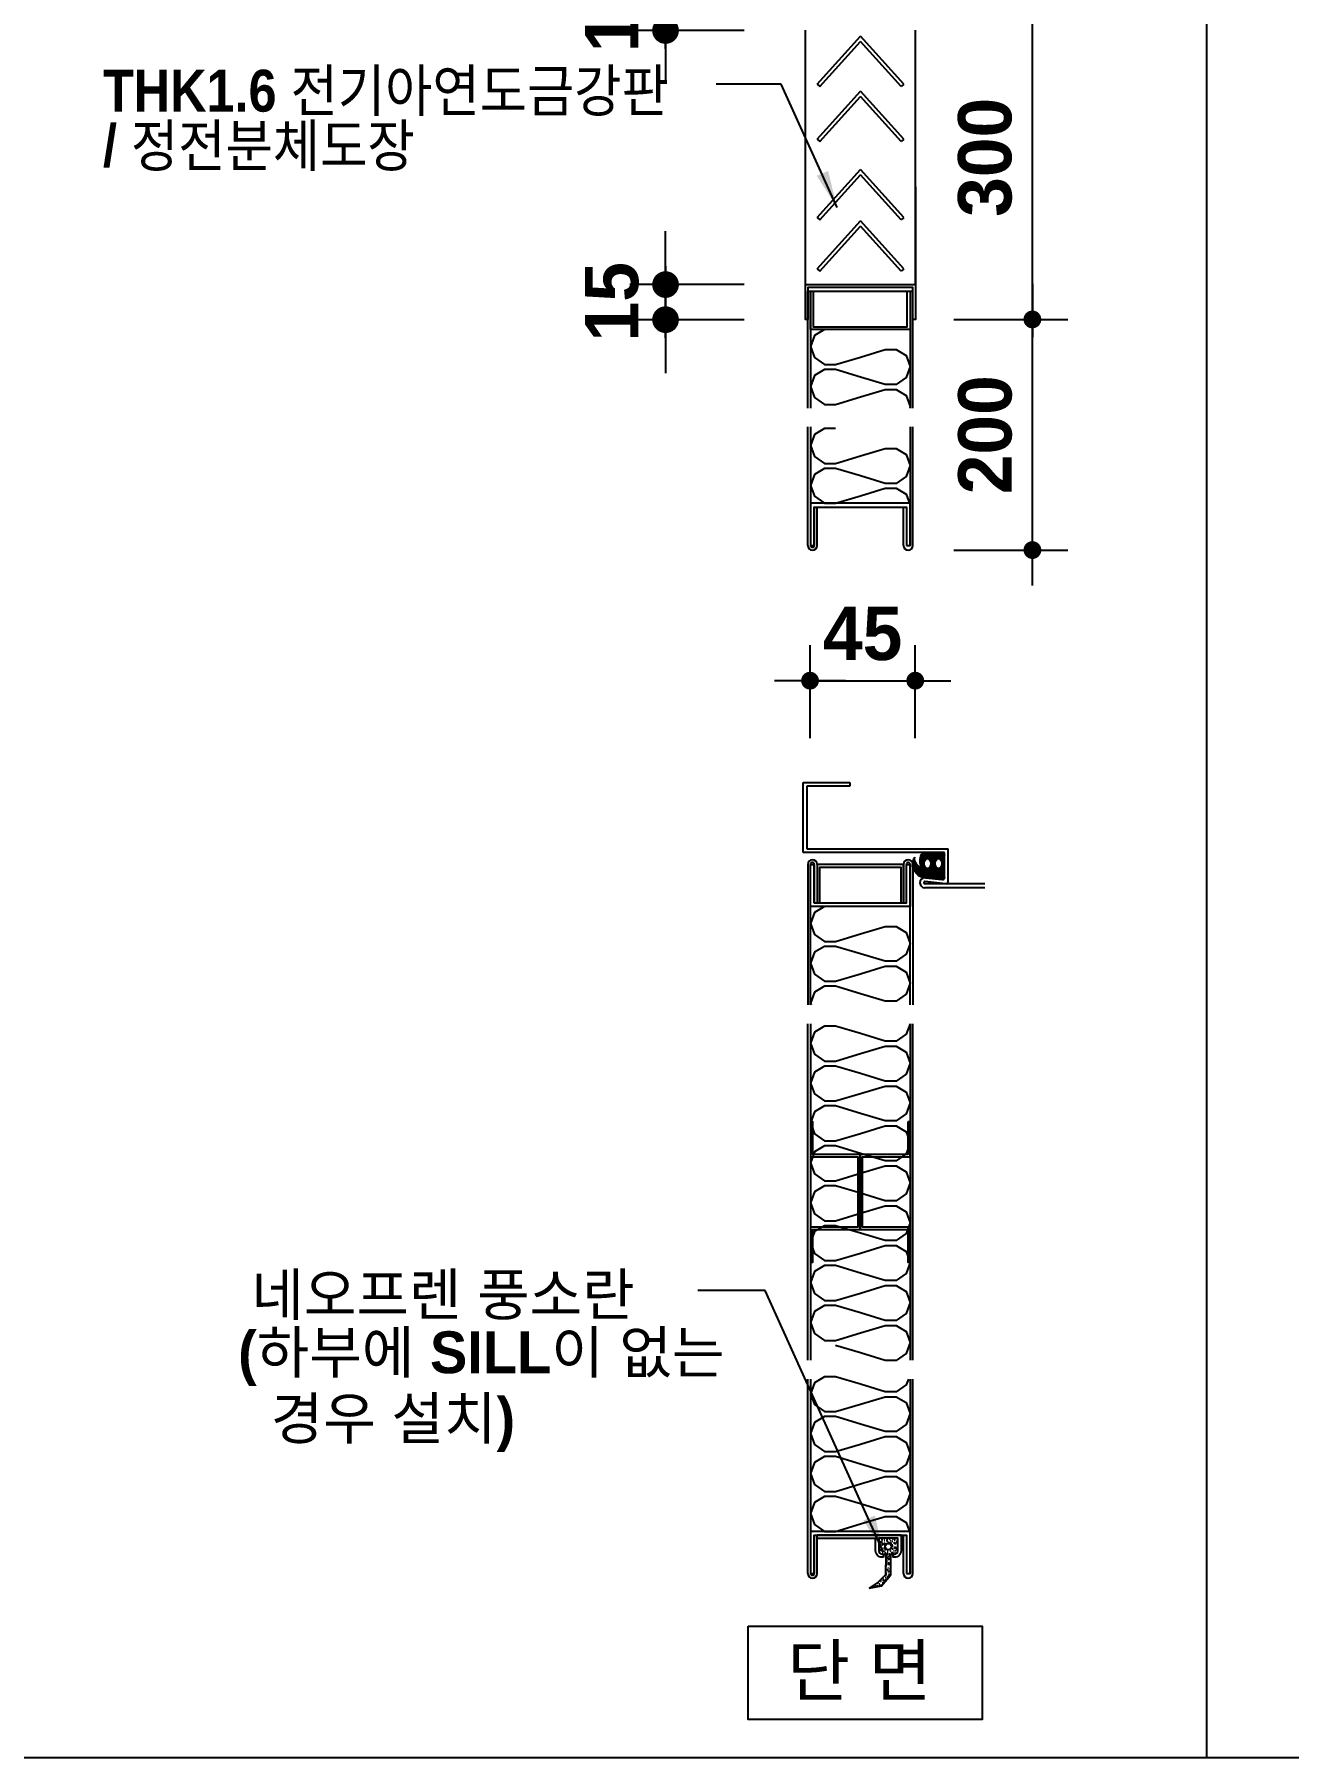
# Model space of a CAD drawing. Extents: x 2158 to 80698, y 2200 to 50885.
# Drawn here: x 49639 to 56687, y 2200 to 11884 of the extents above; entities that cross this region are included whole.
import ezdxf

# ---------------------------------------------------------------- set-up
doc = ezdxf.new("R2010")
doc.units = 0
doc.header["$LTSCALE"] = 300
doc.header["$MEASUREMENT"] = 0
doc.header["$PDSIZE"] = -2
doc.layers.get('0').update_dxf_attribs({"linetype": 'CONTINUOUS'})
doc.layers.get('Defpoints').update_dxf_attribs({"color": 143, "linetype": 'CONTINUOUS'})
for name, color, linetype in [('A-ANNO-GRA1', 7, 'CONTINUOUS'), ('A-ANNO-LEAD', 4, 'CONTINUOUS'), ('A-ANNO-TEXT1', 7, 'CONTINUOUS'), ('A-DWXM-DOOR', 4, 'CONTINUOUS'), ('A-ELEV-LIN3', 8, 'CONTINUOUS'), ('A-ST-AXIS-BUB', 7, 'CONTINUOUS'), ('A-ST-AXIS-DIM', 7, 'CONTINUOUS'), ('A-XXXX-INSL1', 15, 'CONTINUOUS'), ('A-XXXX-STL', 3, 'CONTINUOUS'), ('ELEV1', 7, 'CONTINUOUS'), ('FIN2', 6, 'CONTINUOUS')]:
    doc.layers.add(name, color=color, linetype=linetype)
doc.styles.add('2020음성 1차', font='나눔고딕Bold.ttf')
doc.dimstyles.new('CDIM', dxfattribs={"dimscale": 100, "dimtxt": 3, "dimasz": 1, "dimexe": 2, "dimexo": 1, "dimgap": 1, "dimtad": 1, "dimdec": 0, "dimrnd": 0.5, "dimzin": 0, "dimdsep": 32, "dimtxsty": '2020음성 1차', "dimblk1": '_CIDOT', "dimblk2": '_CIDOT', "dimsah": 1, "dimcen": 5.5, "dimclrd": 2, "dimclre": 2, "dimclrt": 7, "dimadec": 0, "dimazin": 0, "dimtfac": 1, "dimtdec": 0, "dimtix": 1, "dimtmove": 2, "dimatfit": 1, "dimldrblk": 'DOT', "dimfxl": 1, "dimtolj": 1, "dimtzin": 0, "dimlwd": -1, "dimarcsym": 0})

# ---------------------------------------------------------------- blocks, each defined once
blk = doc.blocks.new('_CIDOT')
at = {"color": 0, "linetype": 'ByBlock'}
blk.add_line((2, 0), (-1, 0), dxfattribs=at)
at = {"color": 0, "linetype": 'ByBlock', "const_width": 0.5}
blk.add_lwpolyline([(-0.25, 0, 1), (0.25, 0, 1)], format="xyb", close=True, dxfattribs=at)
blk = doc.blocks.new('*D11')
at = {"layer": 'A-ST-AXIS-DIM'}
for p, q in [((53186.1, 12253.7), (53186.1, 12403.7)), ((53186.1, 11906.6), (53186.1, 12103.7)), ((53186.1, 11756.6), (53186.1, 11606.6))]:
    blk.add_line(p, q, dxfattribs=at)
at = {"layer": 'A-ST-AXIS-DIM', "lineweight": -2}
for p, q in [((53628.5, 12103.7), (52986.1, 12103.7)), ((53628.5, 11906.6), (52986.1, 11906.6))]:
    blk.add_line(p, q, dxfattribs=at)
at = {"layer": 'Defpoints', "color": 0}
for p in [(53186.1, 12103.7), (53728.5, 12103.7), (53728.5, 11906.6)]:
    blk.add_point(p, dxfattribs=at)
at = {"layer": 'A-ST-AXIS-DIM', "linetype": 'ByBlock', "xscale": 150, "yscale": 150, "zscale": 150}
for p, rotation in [((53186.1, 12103.7), 270), ((53186.1, 11906.6), 90)]:
    blk.add_blockref('_CIDOT', p, dxfattribs=dict(at, rotation=rotation))
at = {"layer": 'A-ST-AXIS-DIM', "color": 3, "ltscale": 10, "insert": (52884.9, 12007.5), "char_height": 300, "attachment_point": 5, "rotation": 90, "style": '2020음성 1차'}
blk.add_mtext('\\A1;15', dxfattribs=at)
blk = doc.blocks.new('_Dot')
at = {"color": 0, "lineweight": -2}
blk.add_line((-0.5, 0), (-1, 0), dxfattribs=at)
at = {"color": 0, "const_width": 0.5}
blk.add_lwpolyline([(-0.25, 0, 1), (0.25, 0, 1)], format="xyb", close=True, dxfattribs=at)
blk = doc.blocks.new('*D12')
at = {"layer": 'A-ST-AXIS-DIM'}
for p, q in [((53186.1, 10628.6), (53186.1, 10778.6)), ((53186.1, 10281.4), (53186.1, 10478.6)), ((53186.1, 10131.4), (53186.1, 9981.4))]:
    blk.add_line(p, q, dxfattribs=at)
at = {"layer": 'A-ST-AXIS-DIM', "lineweight": -2}
for p, q in [((53628.5, 10478.6), (52986.1, 10478.6)), ((53628.5, 10281.4), (52986.1, 10281.4))]:
    blk.add_line(p, q, dxfattribs=at)
at = {"layer": 'Defpoints', "color": 0}
for p in [(53186.1, 10478.6), (53728.5, 10478.6), (53728.5, 10281.4)]:
    blk.add_point(p, dxfattribs=at)
at = {"layer": 'A-ST-AXIS-DIM', "linetype": 'ByBlock', "xscale": 150, "yscale": 150, "zscale": 150}
for p, rotation in [((53186.1, 10478.6), 270), ((53186.1, 10281.4), 90)]:
    blk.add_blockref('_CIDOT', p, dxfattribs=dict(at, rotation=rotation))
at = {"layer": 'A-ST-AXIS-DIM', "color": 3, "ltscale": 10, "insert": (52884.9, 10382.3), "char_height": 300, "attachment_point": 5, "rotation": 90, "style": '2020음성 1차'}
blk.add_mtext('\\A1;15', dxfattribs=at)
blk = doc.blocks.new('*D13')
at = {"layer": 'A-ST-AXIS-DIM', "lineweight": -2}
for p, q in [((54805.6, 12105.1), (55447.9, 12105.1)), ((54805.6, 10282.7), (55447.9, 10282.7))]:
    blk.add_line(p, q, dxfattribs=at)
at = {"layer": 'A-ST-AXIS-DIM'}
blk.add_line((55247.9, 10382.7), (55247.9, 12005.1), dxfattribs=at)
at = {"layer": 'Defpoints', "color": 0}
for p in [(54705.6, 12105.1), (55247.9, 12105.1), (54705.6, 10282.7)]:
    blk.add_point(p, dxfattribs=at)
at = {"layer": 'A-ST-AXIS-DIM', "linetype": 'ByBlock', "xscale": 100, "yscale": 100, "zscale": 100}
for p, rotation in [((55247.9, 12105.1), 90), ((55247.9, 10282.7), 270)]:
    blk.add_blockref('_CIDOT', p, dxfattribs=dict(at, rotation=rotation))
at = {"layer": 'A-ST-AXIS-DIM', "color": 3, "ltscale": 10, "insert": (54982.4, 11193.9), "char_height": 300, "attachment_point": 5, "rotation": 90, "style": '2020음성 1차'}
blk.add_mtext('\\A1;300', dxfattribs=at)
blk = doc.blocks.new('*D14')
at = {"layer": 'A-ST-AXIS-DIM', "lineweight": -2}
for p, q in [((54805.6, 10282.7), (55447.9, 10282.7)), ((54805.6, 8986.5), (55447.9, 8986.5))]:
    blk.add_line(p, q, dxfattribs=at)
at = {"layer": 'A-ST-AXIS-DIM'}
blk.add_line((55247.9, 9086.5), (55247.9, 10182.7), dxfattribs=at)
at = {"layer": 'Defpoints', "color": 0}
for p in [(54705.6, 10282.7), (55247.9, 10282.7), (54705.6, 8986.5)]:
    blk.add_point(p, dxfattribs=at)
at = {"layer": 'A-ST-AXIS-DIM', "linetype": 'ByBlock', "xscale": 100, "yscale": 100, "zscale": 100}
for p, rotation in [((55247.9, 10282.7), 90), ((55247.9, 8986.5), 270)]:
    blk.add_blockref('_CIDOT', p, dxfattribs=dict(at, rotation=rotation))
at = {"layer": 'A-ST-AXIS-DIM', "color": 3, "ltscale": 10, "insert": (54983, 9634.6), "char_height": 300, "attachment_point": 5, "rotation": 90, "style": '2020음성 1차'}
blk.add_mtext('\\A1;200', dxfattribs=at)
blk = doc.blocks.new('*D10')
at = {"layer": 'A-ST-AXIS-DIM', "lineweight": -2}
for p, q in [((53998.2, 7929.4), (53998.2, 8452.4)), ((54589.6, 7929.4), (54589.6, 8452.4))]:
    blk.add_line(p, q, dxfattribs=at)
at = {"layer": 'A-ST-AXIS-DIM'}
for p, q in [((53898.2, 8252.4), (53798.2, 8252.4)), ((53998.2, 8252.4), (54589.6, 8252.4)), ((54689.6, 8252.4), (54789.6, 8252.4))]:
    blk.add_line(p, q, dxfattribs=at)
at = {"layer": 'Defpoints', "color": 0}
for p in [(54589.6, 8252.4), (53998.2, 7829.4), (54589.6, 7829.4)]:
    blk.add_point(p, dxfattribs=at)
at = {"layer": 'A-ST-AXIS-DIM', "linetype": 'ByBlock', "xscale": 100, "yscale": 100, "zscale": 100}
blk.add_blockref('_CIDOT', (53998.2, 8252.4), dxfattribs=at)
at = {"layer": 'A-ST-AXIS-DIM', "linetype": 'ByBlock', "xscale": 100, "yscale": 100, "zscale": 100, "rotation": 180}
blk.add_blockref('_CIDOT', (54589.6, 8252.4), dxfattribs=at)
at = {"layer": 'A-ST-AXIS-DIM', "color": 3, "ltscale": 10, "insert": (54293.9, 8516.1), "char_height": 300, "attachment_point": 5, "style": '2020음성 1차'}
blk.add_mtext('\\A1;45', dxfattribs=at)
blk = doc.blocks.new('GASKET')
h = blk.add_hatch()
h.set_pattern_fill('ANSI37', color=256, scale=50, style=0)
h.set_pattern_definition([(315, (-150937.963, 13942.2266), (-4.64038825, -4.64038825), []), (225, (-150937.963, 13942.2266), (-4.64038825, 4.64038825), [])])
h.paths.add_polyline_path([(98.8, -68.6, 0.470403), (133, 22.9, -0.379165), (98.8, -25.1, 0.267404), (102, 35.6, 0.292763), (92.5, 41.7), (9.6, 41.7, 0.414214), (-0.9, 31.2), (-0.9, -66.9, 0.443543), (10.6, -77.3)])
edge = h.paths.add_edge_path(flags=16)
edge.add_ellipse((75.7, -5.9), major_axis=(0, 22.8), ratio=0.667106, start_angle=0, end_angle=360, ccw=False)
edge = h.paths.add_edge_path(flags=16)
edge.add_ellipse((25.7, -5.9), major_axis=(0, 22.8), ratio=0.667106, start_angle=0, end_angle=360, ccw=False)
for p, q in [((-0.9, -66.9), (-0.9, 31.2)), ((9.6, 41.7), (92.5, 41.7)), ((98.8, -68.6), (10.6, -77.3))]:
    blk.add_line(p, q)
for centre, radius, start, end in [((9.6, 31.2), 10.5, 90, 180), ((92.5, 31.2), 10.5, 24.72761, 90), ((47.7, 8), 60.9, 327.06573, 26.94921), ((88.8, 18.1), 44.4, 283.02722, 6.08701), ((78.1, -8.7), 63.3, 289.12223, 29.89191), ((9.6, -66.9), 10.5, 180, 275.67742)]:
    blk.add_arc(centre, radius, start, end)
at = {"extrusion": (0, 0, -1)}
for centre in [(25.7, -5.9), (75.7, -5.9)]:
    blk.add_ellipse(centre, major_axis=(0, 22.8), ratio=0.667106, start_param=3.141593, end_param=9.424778, dxfattribs=at)

msp = doc.modelspace()

# ---------------------------------------------------------------- hatches: boundary and pattern name
at = {"layer": 'A-ST-AXIS-BUB'}
h = msp.add_hatch(dxfattribs=at)
h.set_pattern_fill('AR-SAND', color=256, scale=11.106258, style=0)
h.set_pattern_definition([(37.5, (57466.434, 14124.34), (-0.69962, 21.3998), [0, -16.881512, 0, -18.880638, 0, -18.047669]), (7.5, (57466.434, 14124.34), (19.655596, 31.34348), [0, -9.10713, 0, -15.215573, 0, -5.830785]), (327.5, (57452.773, 14124.34), (34.586462, 0.06285), [0, -5.55313, 0, -19.991264, 0, -26.099705]), (317.5, (57452.773, 14124.34), (33.38682, 9.74769), [0, -2.776564, 0, -13.105384, 0, -14.993448])])
h.paths.add_polyline_path([(54425, 3343.2), (54423.5, 3263.7), (54451.7, 3263.7), (54451.7, 3343.2), (54465.1, 3343.2), (54474, 3343.2, 0.414214), (54491.9, 3361), (54491.9, 3432.4), (54384.8, 3432.4), (54384.8, 3361, 0.414214), (54402.7, 3343.2), (54411.6, 3343.2)])
h.paths.add_polyline_path([(54420.1, 3385.7, -1), (54455.8, 3385.7, -1)], flags=16)
h.paths.add_polyline_path([(54423.5, 3263.7), (54422.7, 3226.4), (54381.1, 3185.4), (54330.3, 3152.6), (54399.4, 3165.9), (54451.7, 3226.4), (54451.7, 3263.7)])

# ---------------------------------------------------------------- linework, layer by layer
at = {"layer": 'A-ANNO-GRA1'}
for p, q in [((56228.7, 2200), (56228.7, 48170.2)), ((2200, 2200), (72608.3, 2200))]:
    msp.add_line(p, q, dxfattribs=at)
msp.add_lwpolyline([(53650.5, 2939.1), (54964.8, 2939.1), (54964.8, 2413.4), (53650.5, 2413.4)], close=True, dxfattribs=at)
at = {"layer": 'A-ANNO-LEAD'}
for p, q in [((53836.4, 11604.9), (53471, 11604.9)), ((54149.8, 10912), (53836.4, 11604.9)), ((53746.8, 4824.8), (53367.9, 4824.8)), ((54411.9, 3354.4), (53746.8, 4824.8))]:
    msp.add_line(p, q, dxfattribs=at)
for points in [[(54099.8, 11117.4), (54035.9, 11090.1), (54149.8, 10912)], [(54362, 3559.8), (54298.1, 3532.5), (54411.9, 3354.4)]]:
    msp.add_solid(points, dxfattribs=at)
at = {"layer": 'A-DWXM-DOOR'}
for p, q in [((54038.9, 11605.1), (54282.1, 11875.7)), ((54053.9, 11591.7), (54282.1, 11845.6)), ((54525.2, 11605.1), (54282.1, 11875.7)), ((54510.3, 11591.7), (54282.1, 11845.6)), ((54038.9, 11605.1), (54053.9, 11591.7)), ((54038.9, 11296), (54282.1, 11566.6)), ((54053.9, 11282.5), (54282.1, 11536.5)), ((54525.2, 11296), (54282.1, 11566.6)), ((54510.3, 11282.5), (54282.1, 11536.5)), ((54525.2, 11605.1), (54510.3, 11591.7)), ((54038.9, 11296), (54053.9, 11282.5)), ((54525.2, 11296), (54510.3, 11282.5)), ((54038.9, 10855.3), (54282.1, 11125.9)), ((54053.9, 10841.9), (54282.1, 11095.8)), ((54525.2, 10855.3), (54282.1, 11125.9)), ((54510.3, 10841.9), (54282.1, 11095.8)), ((54038.9, 10855.3), (54053.9, 10841.9)), ((54525.2, 10855.3), (54510.3, 10841.9)), ((54038.9, 10566.8), (54282.1, 10837.4)), ((54053.9, 10553.4), (54282.1, 10807.3)), ((54525.2, 10566.8), (54282.1, 10837.4)), ((54510.3, 10553.4), (54282.1, 10807.3)), ((54038.9, 10566.8), (54053.9, 10553.4)), ((54525.2, 10566.8), (54510.3, 10553.4)), ((53985, 9784.7), (53985, 10441.8)), ((54000.8, 10441.8), (54000.8, 9784.7)), ((54560.7, 10441.8), (54560.7, 9784.7)), ((54576.5, 9784.7), (54576.5, 10441.8)), ((53985, 9012.8), (53985, 9679.6)), ((54000.8, 9679.6), (54000.8, 9012.8)), ((54560.7, 9679.6), (54560.7, 9012.8)), ((54576.5, 9012.8), (54576.5, 9679.6)), ((54021.8, 9228.4), (54021.8, 9012.8)), ((54037.6, 9012.8), (54037.6, 9228.4)), ((54523.9, 9012.8), (54523.9, 9228.4)), ((54539.7, 9228.4), (54539.7, 9012.8)), ((53958.7, 7285.8), (53958.7, 7680.1)), ((53958.7, 7680.1), (54221.6, 7680.1)), ((54221.6, 7659.1), (53979.8, 7659.1)), ((53979.8, 7659.1), (53979.8, 7306.9)), ((54221.6, 7680.1), (54221.6, 7659.1)), ((54753.9, 7285.8), (53958.7, 7285.8)), ((53979.8, 7306.9), (54773.6, 7306.9)), ((54753.9, 7144.8), (54753.9, 7285.8)), ((54773.6, 7121.7), (54773.6, 7306.9)), ((53985, 7220.1), (53985, 6429.6)), ((54000.8, 6429.6), (54000.8, 7220.1)), ((54021.8, 7004.6), (54021.8, 7220.1)), ((54037.6, 7220.1), (54037.6, 7004.6)), ((54523.9, 7220.1), (54523.9, 7004.6)), ((54539.7, 7004.6), (54539.7, 7220.1)), ((54560.7, 6429.6), (54560.7, 7220.1)), ((54576.5, 7220.1), (54576.5, 6429.6)), ((54742.4, 7134.3), (54643.5, 7144.2)), ((54762.1, 7111.2), (54643.5, 7123.1)), ((54981.3, 7109.7), (54643.6, 7109.7)), ((54981.3, 7088.7), (54643.7, 7088.7)), ((53985, 4432.7), (53985, 6324.5)), ((54000.8, 6324.5), (54000.8, 4432.7)), ((54560.7, 6324.5), (54560.7, 4432.7)), ((54576.5, 4432.7), (54576.5, 6324.5)), ((53985, 3234.7), (53985, 4327.5)), ((54000.8, 4327.5), (54000.8, 3234.7)), ((54560.7, 4327.5), (54560.7, 3234.7)), ((54576.5, 3234.7), (54576.5, 4327.5)), ((54021.8, 3450.3), (54021.8, 3234.7)), ((54037.6, 3234.7), (54037.6, 3450.3)), ((54523.9, 3234.7), (54523.9, 3450.3)), ((54539.7, 3450.3), (54539.7, 3234.7))]:
    msp.add_line(p, q, dxfattribs=at)
msp.add_lwpolyline([(53985, 10282.7), (53973.2, 10282.7), (53973.2, 10478.6), (54590.9, 10478.6), (54590.9, 10282.7), (54576.5, 10282.7), (54576.5, 10462.8), (53985, 10462.8)], close=True, dxfattribs=at)
for centre, radius, start, end in [((54011.3, 9012.8), 26.3, 180, 0), ((54011.3, 9012.8), 10.5, 180, 0), ((54550.2, 9012.8), 26.3, 180, 0), ((54011.3, 7220.1), 26.3, 0, 180), ((54011.3, 7220.1), 10.5, 0, 180), ((54550.2, 7220.1), 26.3, 0, 180), ((54550.2, 7220.1), 10.5, 0, 180), ((54643.7, 7116.5), 27.8, 90.32738, 269.99999), ((54643.6, 7116.4), 6.68, 90.95652, 270.44556), ((54743.4, 7144.8), 10.5, 264.29645, 0), ((54763.1, 7121.7), 10.5, 264.29645, 0), ((54011.3, 3234.7), 26.3, 180, 0), ((54011.3, 3234.7), 10.5, 180, 0), ((54550.2, 3234.7), 26.3, 180, 0)]:
    msp.add_arc(centre, radius, start, end, dxfattribs=at)
at = {"layer": 'A-ELEV-LIN3'}
for points in [[(53973.2, 10478.6), (53973.2, 11907.9)], [(54590.9, 10478.6), (54590.9, 11907.9)]]:
    msp.add_lwpolyline(points, dxfattribs=at)
at = {"layer": 'A-ST-AXIS-BUB'}
for p, q in [((54411.6, 3343.2), (54425, 3343.2)), ((54425, 3343.2), (54422.7, 3226.4)), ((54451.7, 3226.4), (54451.7, 3343.2)), ((54451.7, 3343.2), (54465.1, 3343.2)), ((54422.7, 3226.4), (54381.1, 3185.4)), ((54399.4, 3165.9), (54451.7, 3226.4)), ((54381.1, 3185.4), (54330.3, 3152.6)), ((54330.3, 3152.6), (54399.4, 3165.9))]:
    msp.add_line(p, q, dxfattribs=at)
msp.add_lwpolyline([(54411.6, 3325.3), (54402.7, 3325.3, -0.414214), (54367, 3361), (54367, 3431.1), (54037.6, 3431.1), (54037.6, 3450.3), (54509.7, 3450.3), (54509.7, 3361, -0.414214), (54474, 3325.3), (54465.1, 3325.3), (54465.1, 3343.2), (54474, 3343.2, 0.414214), (54491.9, 3361), (54491.9, 3432.4), (54384.8, 3432.4), (54384.8, 3361, 0.414214), (54402.7, 3343.2), (54411.6, 3343.2)], format="xyb", close=True, dxfattribs=at)
msp.add_circle((54438, 3385.7), 17.8, dxfattribs=at)
at = {"layer": 'A-XXXX-INSL1'}
for points in [[(54141, 10225.4), (54079.3, 10225.4), (54023.2, 10191.8), (54000.8, 10130.1), (54023.2, 10068.4), (54079.3, 10029.2), (54141, 10029.2), (54281.2, 10071.2), (54421.3, 10113.3), (54483, 10113.3), (54539.1, 10079.6), (54561.5, 10018), (54539.1, 9956.3), (54483, 9917), (54421.3, 9917), (54281.2, 9959.1), (54141, 10001.1)], [(54141, 10001.1), (54079.3, 10001.1), (54023.2, 9967.5), (54000.8, 9905.8), (54023.2, 9844.1), (54079.3, 9804.9), (54141, 9804.9), (54281.2, 9847), (54421.3, 9889), (54483, 9889), (54539.1, 9855.4), (54561.5, 9793.7), (54558.2, 9784.7)], [(54141, 9669.9), (54079.3, 9669.9), (54023.2, 9636.3), (54000.8, 9574.6), (54023.2, 9512.9), (54079.3, 9473.7), (54141, 9473.7), (54281.2, 9515.7), (54421.3, 9557.8), (54483, 9557.8), (54539.1, 9524.1), (54561.5, 9462.5), (54539.1, 9400.8), (54483, 9361.5), (54421.3, 9361.5), (54281.2, 9403.6), (54141, 9445.6)], [(54141, 9445.6), (54079.3, 9445.6), (54023.2, 9412), (54000.8, 9350.3), (54023.2, 9288.6), (54079.3, 9249.4), (54141, 9249.4), (54281.2, 9291.4), (54421.3, 9333.5), (54483, 9333.5), (54539.1, 9299.9), (54561.5, 9238.2), (54560.7, 9236)], [(54141, 6983.5), (54079.3, 6983.5), (54023.2, 6949.9), (54000.8, 6888.2), (54023.2, 6826.5), (54079.3, 6787.3), (54141, 6787.3), (54281.2, 6829.3), (54421.3, 6871.4), (54483, 6871.4), (54539.1, 6837.8), (54561.5, 6776.1), (54539.1, 6714.4), (54483, 6675.2), (54421.3, 6675.2), (54281.2, 6717.2), (54141, 6759.3)], [(54141, 6759.3), (54079.3, 6759.3), (54023.2, 6725.6), (54000.8, 6663.9), (54023.2, 6602.3), (54079.3, 6563), (54141, 6563), (54281.2, 6605.1), (54421.3, 6647.1), (54483, 6647.1), (54539.1, 6613.5), (54561.5, 6551.8), (54539.1, 6490.1), (54483, 6450.9), (54421.3, 6450.9), (54281.2, 6492.9), (54141, 6535)], [(54141, 6535), (54079.3, 6535), (54023.2, 6501.3), (54000.8, 6439.7), (54004.5, 6429.6)], [(54141, 6310.7), (54079.3, 6310.7), (54023.2, 6277.1), (54000.8, 6215.4), (54023.2, 6153.7), (54079.3, 6114.5), (54141, 6114.5), (54281.2, 6156.5), (54421.3, 6198.6), (54483, 6198.6), (54539.1, 6164.9), (54561.5, 6103.2), (54539.1, 6041.6), (54483, 6002.3), (54421.3, 6002.3), (54281.2, 6044.4), (54141, 6086.4)], [(54560.4, 6324.5), (54539.1, 6265.8), (54483, 6226.6), (54421.3, 6226.6), (54281.2, 6268.6), (54141, 6310.7)], [(54141, 6086.4), (54079.3, 6086.4), (54023.2, 6052.8), (54000.8, 5991.1), (54023.2, 5929.4), (54079.3, 5890.2), (54141, 5890.2), (54281.2, 5932.2), (54421.3, 5974.3), (54483, 5974.3), (54539.1, 5940.6), (54561.5, 5879), (54539.1, 5817.3), (54483, 5778), (54421.3, 5778), (54281.2, 5820.1), (54141, 5862.1)], [(54141, 5862.1), (54079.3, 5862.1), (54023.2, 5828.5), (54000.8, 5766.8), (54023.2, 5705.1), (54079.3, 5665.9), (54141, 5665.9), (54281.2, 5707.9), (54421.3, 5750), (54483, 5750), (54539.1, 5716.4), (54561.5, 5654.7), (54539.1, 5593), (54483, 5553.7), (54421.3, 5553.7), (54281.2, 5595.8), (54141, 5637.9)], [(54141, 5637.9), (54079.3, 5637.9), (54023.2, 5604.2), (54000.8, 5542.5), (54023.2, 5480.9), (54079.3, 5441.6), (54141, 5441.6), (54281.2, 5483.7), (54421.3, 5525.7), (54483, 5525.7), (54539.1, 5492.1), (54561.5, 5430.4), (54539.1, 5368.7), (54483, 5329.5), (54421.3, 5329.5), (54281.2, 5371.5), (54141, 5413.6)], [(54141, 5413.6), (54079.3, 5413.6), (54023.2, 5379.9), (54000.8, 5318.3), (54023.2, 5256.6), (54079.3, 5217.3), (54141, 5217.3), (54281.2, 5259.4), (54421.3, 5301.4), (54483, 5301.4), (54539.1, 5267.8), (54561.5, 5206.1), (54539.1, 5144.4), (54483, 5105.2), (54421.3, 5105.2), (54281.2, 5147.2), (54141, 5189.3)], [(54141, 5189.3), (54079.3, 5189.3), (54023.2, 5155.7), (54000.8, 5094), (54023.2, 5032.3), (54079.3, 4993), (54141, 4993), (54281.2, 5035.1), (54421.3, 5077.2), (54483, 5077.2), (54539.1, 5043.5), (54561.5, 4981.8), (54539.1, 4920.2), (54483, 4880.9), (54421.3, 4880.9), (54281.2, 4923), (54141, 4965)], [(54141, 4965), (54079.3, 4965), (54023.2, 4931.4), (54000.8, 4869.7), (54023.2, 4808), (54079.3, 4768.8), (54141, 4768.8), (54281.2, 4810.8), (54421.3, 4852.9), (54483, 4852.9), (54539.1, 4819.2), (54561.5, 4757.6), (54539.1, 4695.9), (54483, 4656.6), (54421.3, 4656.6), (54281.2, 4698.7), (54141, 4740.7)], [(54141, 4740.7), (54079.3, 4740.7), (54023.2, 4707.1), (54000.8, 4645.4), (54023.2, 4583.7), (54079.3, 4544.5), (54141, 4544.5), (54281.2, 4586.5), (54421.3, 4628.6), (54483, 4628.6), (54539.1, 4594.9), (54561.5, 4533.3), (54539.1, 4471.6), (54483, 4432.3), (54421.3, 4432.3), (54281.2, 4474.4), (54141, 4516.5)], [(54141, 4340.4), (54079.3, 4340.4), (54023.2, 4306.7), (54000.8, 4245.1), (54023.2, 4183.4), (54079.3, 4144.1), (54141, 4144.1), (54281.2, 4186.2), (54421.3, 4228.2), (54483, 4228.2), (54539.1, 4194.6), (54561.5, 4132.9), (54539.1, 4071.2), (54483, 4032), (54421.3, 4032), (54281.2, 4074.1), (54141, 4116.1)], [(54550.7, 4327.5), (54539.1, 4295.5), (54483, 4256.3), (54421.3, 4256.3), (54281.2, 4298.3), (54141, 4340.4)], [(54141, 4116.1), (54079.3, 4116.1), (54023.2, 4082.5), (54000.8, 4020.8), (54023.2, 3959.1), (54079.3, 3919.9), (54141, 3919.9), (54281.2, 3961.9), (54421.3, 4004), (54483, 4004), (54539.1, 3970.3), (54561.5, 3908.6), (54539.1, 3847), (54483, 3807.7), (54421.3, 3807.7), (54281.2, 3849.8), (54141, 3891.8)], [(54141, 3891.8), (54079.3, 3891.8), (54023.2, 3858.2), (54000.8, 3796.5), (54023.2, 3734.8), (54079.3, 3695.6), (54141, 3695.6), (54281.2, 3737.6), (54421.3, 3779.7), (54483, 3779.7), (54539.1, 3746), (54561.5, 3684.4), (54539.1, 3622.7), (54483, 3583.4), (54421.3, 3583.4), (54281.2, 3625.5), (54141, 3667.5)], [(54141, 3667.5), (54079.3, 3667.5), (54023.2, 3633.9), (54000.8, 3572.2), (54023.2, 3510.5), (54079.3, 3471.3), (54141, 3471.3), (54281.2, 3513.3), (54421.3, 3555.4), (54483, 3555.4), (54539.1, 3521.8), (54561.5, 3460.1), (54560.7, 3457.9)]]:
    msp.add_lwpolyline(points, dxfattribs=at)
at = {"layer": 'A-XXXX-STL'}
msp.add_line((53985, 10441.8), (54576.5, 10441.8), dxfattribs=at)
for points in [[(54544.9, 10441.8), (54560.7, 10441.8), (54560.7, 10226.2), (54000.8, 10226.2), (54000.8, 10441.8), (54016.6, 10441.8), (54016.6, 10242), (54544.9, 10242)], [(54539.7, 9012.8), (54560.7, 9012.8), (54560.7, 9249.4), (54000.8, 9249.4), (54000.8, 9012.8), (54021.8, 9012.8), (54021.8, 9228.4), (54539.7, 9228.4)], [(54539.7, 7220.1), (54560.7, 7220.1), (54560.7, 6983.5), (54000.8, 6983.5), (54000.8, 7220.1), (54021.8, 7220.1), (54021.8, 7004.6), (54539.7, 7004.6)], [(54508.1, 7004.6), (54523.9, 7004.6), (54523.9, 7220.1), (54037.6, 7220.1), (54037.6, 7004.6), (54053.4, 7004.6), (54053.4, 7204.3), (54508.1, 7204.3)], [(54000.8, 5772.9), (54000.8, 5575.7), (54267.6, 5575.7), (54267.6, 5181.4), (54000.8, 5181.4), (54000.8, 4984.3), (54013.9, 4984.3), (54013.9, 5168.3), (54280.8, 5168.3), (54280.8, 5588.9), (54013.9, 5588.9), (54013.9, 5772.9)], [(54547.6, 5772.9), (54547.6, 5588.9), (54280.8, 5588.9), (54280.8, 5168.3), (54547.6, 5168.3), (54547.6, 4984.3), (54560.7, 4984.3), (54560.7, 5168.3), (54560.7, 5181.4), (54293.9, 5181.4), (54293.9, 5575.7), (54560.7, 5575.7), (54560.7, 5772.9)], [(54539.7, 3234.7), (54560.7, 3234.7), (54560.7, 3471.3), (54000.8, 3471.3), (54000.8, 3234.7), (54021.8, 3234.7), (54021.8, 3450.3), (54539.7, 3450.3)]]:
    msp.add_lwpolyline(points, close=True, dxfattribs=at)
at = {"layer": 'ELEV1'}
msp.add_line((54590.9, 11027.3), (54590.9, 10479.9), dxfattribs=at)
at = {"layer": 'FIN2'}
msp.add_line((54509.7, 3450.3), (54037.6, 3450.3), dxfattribs=at)

# ---------------------------------------------------------------- block references
at = {"layer": 'A-ST-AXIS-BUB', "xscale": -1.248616389883864, "yscale": 1.248616389887502, "zscale": 1.248616389884075}
msp.add_blockref('GASKET', (54752.3, 7231.6), dxfattribs=at)

# ---------------------------------------------------------------- texts
at = {"layer": 'A-ANNO-TEXT1', "style": '2020음성 1차', "width": 0.9}
for s, height, p in [('THK1.6 전기아연도금강판', 235.322, (50024.2, 11450.6)), ('/ 정전분체도장', 235.32, (50024.2, 11141.9))]:
    msp.add_text(s, height=height, dxfattribs=at).set_placement(p)
at = {"layer": 'A-ANNO-TEXT1', "style": '2020음성 1차'}
for s, height, p in [('네오프렌 풍소란', 235.32, (50857.9, 4684.5)), ('(하부에 SILL이 없는', 235.322, (50783.8, 4360)), ('경우 설치)', 235.32, (50967.3, 3988.2)), ('단 면', 282.39, (53869.1, 2548.5))]:
    msp.add_text(s, height=height, dxfattribs=at).set_placement(p)

# ---------------------------------------------------------------- dimensions: what is measured, and where the dimension line sits
at = {"layer": 'A-ST-AXIS-DIM'}
for base, p1, p2, picture, middle in [((53186.1, 12103.7), (53728.5, 11906.6), (53728.5, 12103.7), '*D11', (52884.9, 12007.5)), ((53186.1, 10478.6), (53728.5, 10281.4), (53728.5, 10478.6), '*D12', (52884.9, 10382.3))]:
    dim = msp.add_linear_dim(base=base, p1=p1, p2=p2, angle=90, text='15', dimstyle='CDIM', override={"dimasz": 1.5, "dimclrd": 256, "dimclre": 256, "dimclrt": 3}, dxfattribs=at)
    dim.commit()
    dim.dimension.update_dxf_attribs({"geometry": picture, "text_midpoint": middle, "dimtype": 160})
for base, p1, p2, text, picture, middle in [((55247.9, 12105.1), (54705.6, 10282.7), (54705.6, 12105.1), '300', '*D13', (54982.4, 11193.9)), ((55247.9, 10282.7), (54705.6, 8986.5), (54705.6, 10282.7), '200', '*D14', (54983, 9634.6))]:
    dim = msp.add_linear_dim(base=base, p1=p1, p2=p2, angle=90, text=text, dimstyle='CDIM', override={"dimclrd": 256, "dimclre": 256, "dimclrt": 3}, dxfattribs=at)
    dim.commit()
    dim.dimension.update_dxf_attribs({"geometry": picture, "text_midpoint": middle})
dim = msp.add_linear_dim(base=(54589.6, 8252.4), p1=(53998.2, 7829.4), p2=(54589.6, 7829.4), text='45', dimstyle='CDIM', override={"dimclrd": 256, "dimclre": 256, "dimclrt": 3}, dxfattribs=at)
dim.commit()
dim.dimension.update_dxf_attribs({"geometry": '*D10', "text_midpoint": (54293.9, 8516.1)})

doc.saveas('drawing.dxf')
